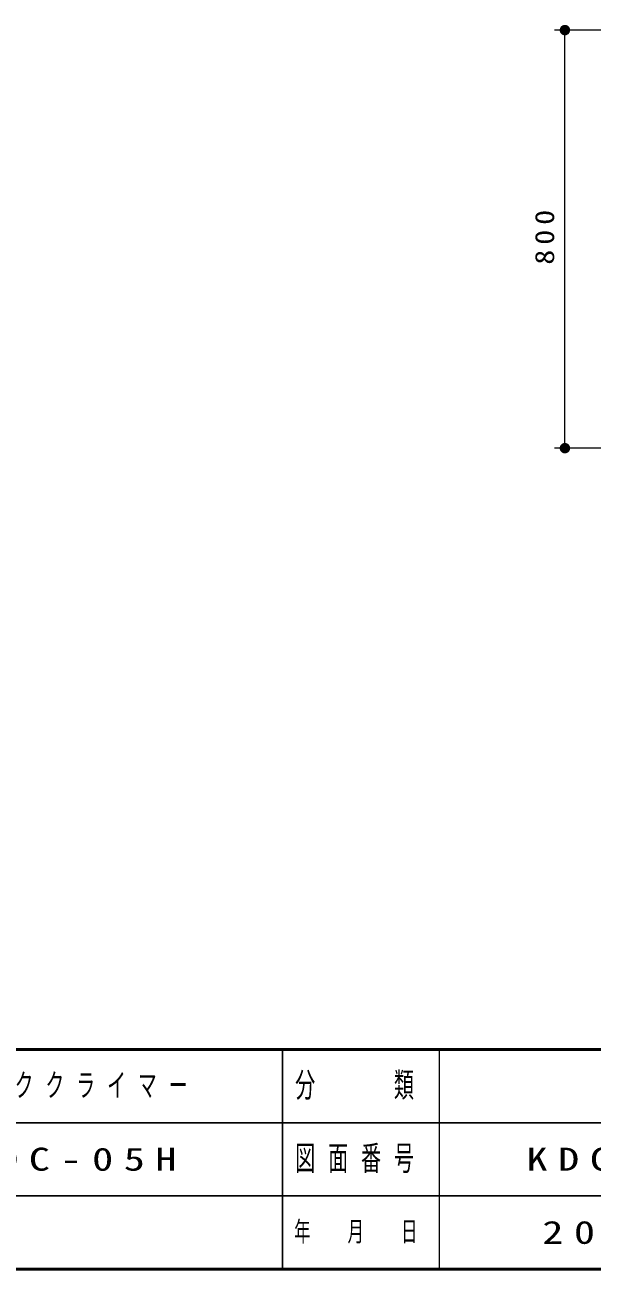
# Model space of a CAD drawing. Units: millimetres on the paper, with parts at other scales. Extents: x -385 to 0, y 0 to 267.
# Drawn here: x -159.7 to -105.4, y 0 to 119 of the extents above; entities that cross this region are included whole.
import ezdxf

# ---------------------------------------------------------------- set-up
doc = ezdxf.new("R2010")
doc.units = ezdxf.units.MM
doc.layers.add('LY_1', color=7, linetype='Continuous', lineweight=13)
doc.styles.add('ＭＳ ゴシック', font='')
doc.styles.get('ＭＳ ゴシック').set_extended_font_data('MS Gothic')

# ---------------------------------------------------------------- blocks, each defined once
blk = doc.blocks.new('filled_dot')
at = {"color": 0, "linetype": 'Continuous', "lineweight": -2, "const_width": 1.25}
blk.add_lwpolyline([(-0.625, 0, 1), (0.625, 0, 1)], format="xyb", close=True, dxfattribs=at)

msp = doc.modelspace()

# ---------------------------------------------------------------- linework, layer by layer
at = {"layer": 'LY_1'}
for p, q in [((-93.28, 118.547), (-108.981, 118.547)), ((-107.981, 78.547), (-107.981, 118.547)), ((-93.28, 78.547), (-108.981, 78.547)), ((-120, 21), (-120, 0))]:
    msp.add_line(p, q, dxfattribs=at)
at = {"layer": 'LY_1', "lineweight": 50}
for p, q in [((-385, 21), (0, 21)), ((-385, 0), (0, 0))]:
    msp.add_line(p, q, dxfattribs=at)
at = {"layer": 'LY_1', "lineweight": 25}
for p, q in [((-135, 21), (-135, 0)), ((-187.5, 14), (-70, 14)), ((-242.5, 7), (0, 7))]:
    msp.add_line(p, q, dxfattribs=at)

# ---------------------------------------------------------------- block references
at = {"layer": 'LY_1', "xscale": 0.4, "yscale": 0.4}
for p, rotation in [((-107.981, 118.547), 270), ((-107.981, 78.547), 90)]:
    msp.add_blockref('filled_dot', p, dxfattribs=dict(at, rotation=rotation))

# ---------------------------------------------------------------- texts
at = {"layer": 'LY_1', "insert": (-108.981, 98.964), "char_height": 1.833, "attachment_point": 8, "rotation": 90, "style": 'ＭＳ ゴシック'}
msp.add_mtext('\\T1.33;\\W1.15;800', dxfattribs=at)
at = {"layer": 'LY_1', "attachment_point": 5, "style": 'ＭＳ ゴシック'}
for s, insert, char_height in [('\\T1.64;\\W0.6;分\u3000\u3000類', (-127.5, 17.5), 2.346), ('\\T1.64;\\W0.6;ロッククライマー', (-154.75, 17.5), 2.199), ('\\T1.64;\\W0.6;図面番号', (-127.5, 10.5), 2.346), ('\\T1.5;\\W1.35;KDC-05H', (-154.75, 10.5), 2.199), ('\\T1.5;\\W1.35;KDC05H-301A', (-95, 10.5), 2.199), ('\\T1.64;\\W0.6;年\u3000月\u3000日', (-127.5, 3.5), 1.906), ('\\T1.5;\\W1.35;2018.05.23', (-95, 3.5), 2.199)]:
    msp.add_mtext(s, dxfattribs=dict(at, insert=insert, char_height=char_height))

doc.saveas('drawing.dxf')
